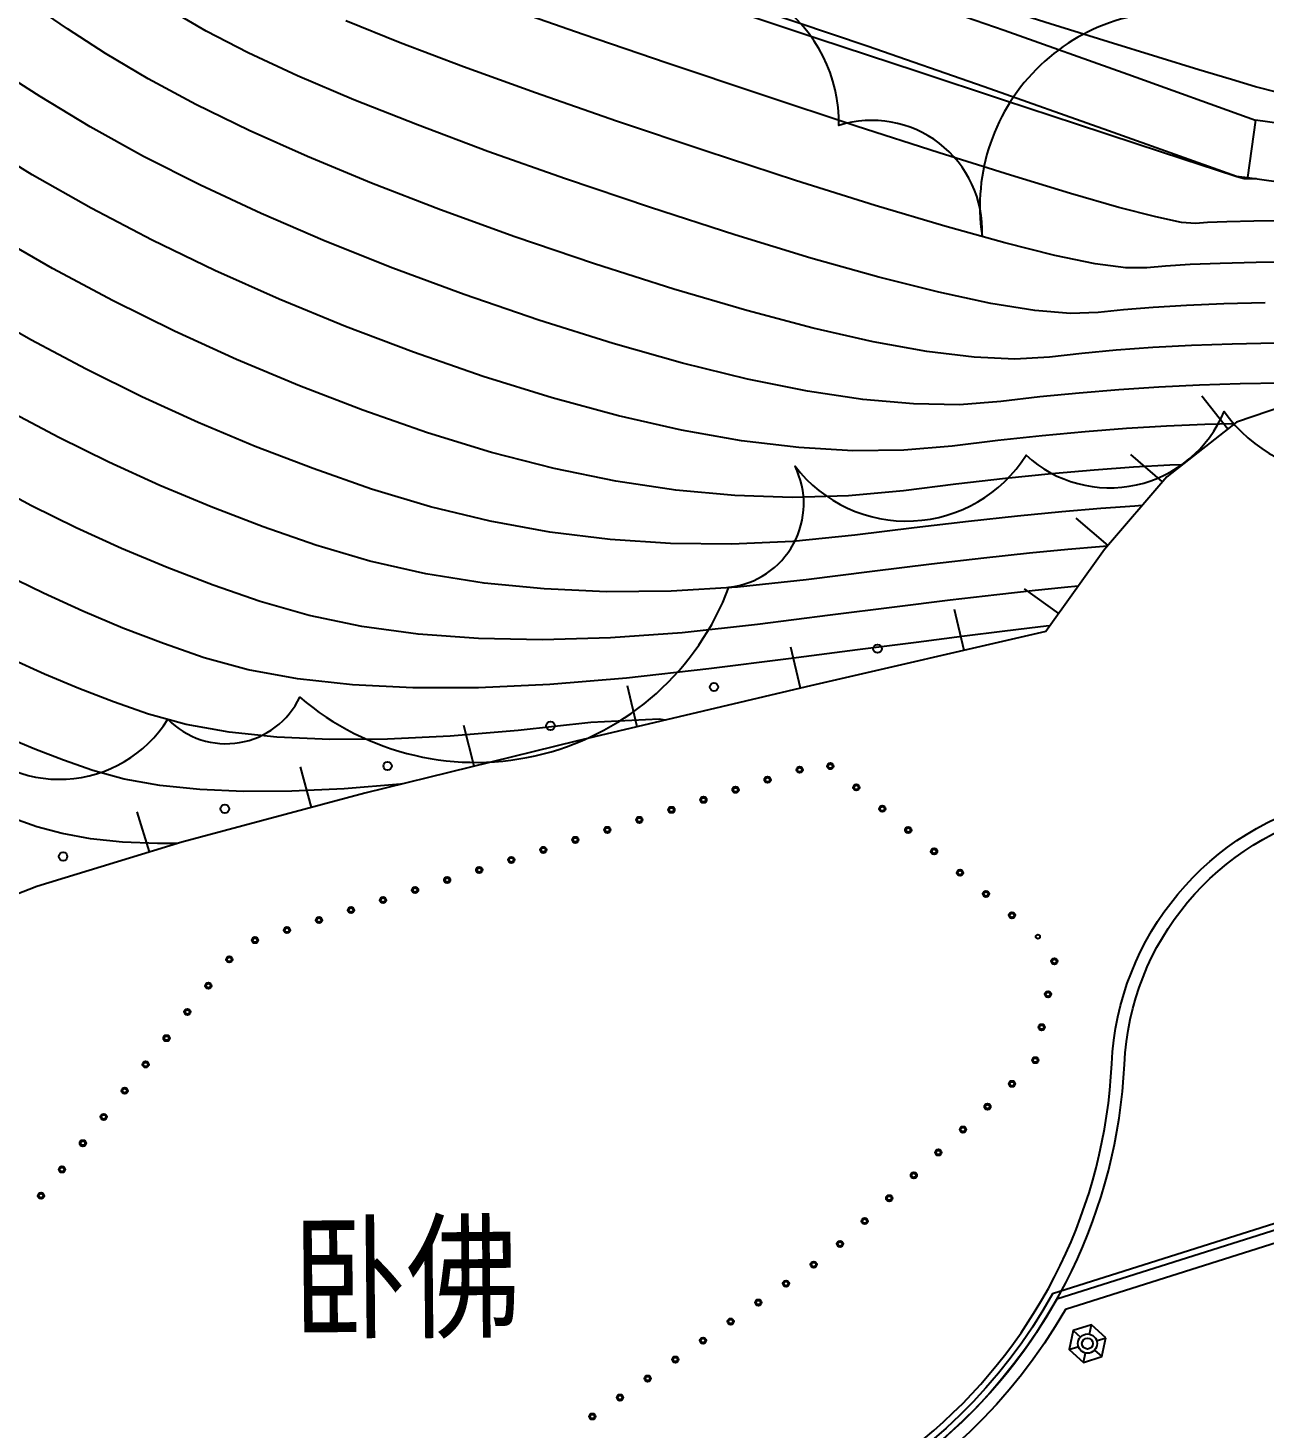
# Model space of a CAD drawing. Extents: x 351134 to 737836, y 2693212 to 3319468.
# Drawn here: x 500276 to 529755, y 3227556 to 3260922 of the extents above; entities that cross this region are included whole.
import ezdxf

# ---------------------------------------------------------------- set-up
doc = ezdxf.new("R2010")
doc.units = 0
doc.linetypes.add('0', pattern=[1, 1])
for name, color, linetype in [('00景观层', 10, 'CONTINUOUS'), ('01佛教小品', 2, 'CONTINUOUS'), ('01小品', 2, 'CONTINUOUS'), ('DGX', 8, 'CONTINUOUS'), ('交通3', 1, '0'), ('地类界', 2, '0'), ('地貌3', 4, '0'), ('房屋2', 8, '0'), ('汉字层', 1, '0'), ('绿化', 3, 'CONTINUOUS')]:
    doc.layers.add(name, color=color, linetype=linetype)
doc.styles.add('TUKOU', font='simhei_0.ttf', dxfattribs={"width": 1.5})

msp = doc.modelspace()

# ---------------------------------------------------------------- linework, layer by layer
at = {"layer": '00景观层', "color": 1, "linetype": '0'}
for p, q in [((528867, 3251364, -544830), (528250, 3252150, -544830)), ((528867, 3251364, -544830), (528250, 3252150, -544830)), ((528867, 3251364, -544830), (528250, 3252150, -544830)), ((528867, 3251364, -544830), (528250, 3252150, -544830)), ((527315, 3250107, -544830), (526556, 3250757, -544830)), ((527315, 3250107, -544830), (526556, 3250757, -544830)), ((527315, 3250107, -544830), (526556, 3250757, -544830)), ((527315, 3250107, -544830), (526556, 3250757, -544830)), ((526014, 3248588, -544830), (525255, 3249238, -544830)), ((526014, 3248588, -544830), (525255, 3249238, -544830)), ((526014, 3248588, -544830), (525255, 3249238, -544830)), ((526014, 3248588, -544830), (525255, 3249238, -544830)), ((524839, 3246970, -544830), (524027, 3247553, -544830)), ((524839, 3246970, -544830), (524027, 3247553, -544830)), ((524839, 3246970, -544830), (524027, 3247553, -544830)), ((524839, 3246970, -544830), (524027, 3247553, -544830)), ((522583, 3246090, -544830), (522358, 3247064, -544830)), ((522583, 3246090, -544830), (522358, 3247064, -544830)), ((522583, 3246090, -544830), (522358, 3247064, -544830)), ((522583, 3246090, -544830), (522358, 3247064, -544830)), ((518686, 3245188, -544830), (518456, 3246162, -544830)), ((518686, 3245188, -544830), (518456, 3246162, -544830)), ((518686, 3245188, -544830), (518456, 3246162, -544830)), ((518686, 3245188, -544830), (518456, 3246162, -544830)), ((514792, 3244270, -544830), (514563, 3245243, -544830)), ((514792, 3244270, -544830), (514563, 3245243, -544830)), ((514792, 3244270, -544830), (514563, 3245243, -544830)), ((514792, 3244270, -544830), (514563, 3245243, -544830)), ((510905, 3243327, -544830), (510666, 3244298, -544830)), ((510905, 3243327, -544830), (510666, 3244298, -544830)), ((510905, 3243327, -544830), (510666, 3244298, -544830)), ((510905, 3243327, -544830), (510666, 3244298, -544830)), ((507028, 3242345, -544830), (506770, 3243311, -544830)), ((507028, 3242345, -544830), (506770, 3243311, -544830)), ((507028, 3242345, -544830), (506770, 3243311, -544830)), ((507028, 3242345, -544830), (506770, 3243311, -544830)), ((503171, 3241284, -544830), (502878, 3242241, -544830)), ((503171, 3241284, -544830), (502878, 3242241, -544830)), ((503171, 3241284, -544830), (502878, 3242241, -544830)), ((503171, 3241284, -544830), (502878, 3242241, -544830))]:
    msp.add_line(p, q, dxfattribs=at)
at = {"layer": '00景观层', "color": 250, "linetype": 'Continuous'}
for p, q in [((525185, 3229879, -355302), (525356, 3229722, -355302)), ((525185, 3229879, -355302), (525356, 3229722, -355302)), ((525574, 3229792, -355302), (525624, 3230018, -355302)), ((525574, 3229792, -355302), (525624, 3230018, -355302)), ((525086, 3229429, -355302), (525307, 3229499, -355302)), ((525086, 3229429, -355302), (525307, 3229499, -355302)), ((525743, 3229637, -355302), (525964, 3229707, -355302)), ((525743, 3229637, -355302), (525964, 3229707, -355302)), ((525426, 3229118, -355302), (525476, 3229344, -355302)), ((525426, 3229118, -355302), (525476, 3229344, -355302)), ((525694, 3229413, -355302), (525865, 3229257, -355302)), ((525694, 3229413, -355302), (525865, 3229257, -355302))]:
    msp.add_line(p, q, dxfattribs=at)
at = {"layer": '00景观层', "color": 1, "linetype": '0'}
for points, elevation in [([(550510, 3239610), (550211, 3239578), (549782, 3239684), (549092, 3240070), (548011, 3240874), (546410, 3242235), (544216, 3244211), (541586, 3246527), (538738, 3248829), (535887, 3250759), (533249, 3251963), (530990, 3252178), (529075, 3251527), (527417, 3250226), (525931, 3248491), (524531, 3246540)], -352185), ([(550510, 3239610), (550211, 3239578), (549782, 3239684), (549092, 3240070), (548011, 3240874), (546410, 3242235), (544216, 3244211), (541586, 3246527), (538738, 3248829), (535887, 3250759), (533249, 3251963), (530990, 3252178), (529075, 3251527), (527417, 3250226), (525931, 3248491), (524531, 3246540)], -352185), ([(550510, 3239610), (550211, 3239578), (549782, 3239684), (549092, 3240070), (548011, 3240874), (546410, 3242235), (544216, 3244211), (541586, 3246527), (538738, 3248829), (535887, 3250759), (533249, 3251963), (530990, 3252178), (529075, 3251527), (527417, 3250226), (525931, 3248491), (524531, 3246540)], -352185), ([(550510, 3239610), (550211, 3239578), (549782, 3239684), (549092, 3240070), (548011, 3240874), (546410, 3242235), (544216, 3244211), (541586, 3246527), (538738, 3248829), (535887, 3250759), (533249, 3251963), (530990, 3252178), (529075, 3251527), (527417, 3250226), (525931, 3248491), (524531, 3246540)], -352185), ([(524531, 3246540), (518822, 3245221), (513338, 3243927), (508304, 3242685), (503945, 3241521), (500486, 3240461), (498077, 3239522), (496568, 3238687), (495735, 3237929), (495351, 3237224), (495193, 3236544)], -348501), ([(524531, 3246540), (518822, 3245221), (513338, 3243927), (508304, 3242685), (503945, 3241521), (500486, 3240461), (498077, 3239522), (496568, 3238687), (495735, 3237929), (495351, 3237224), (495193, 3236544)], -348501), ([(524531, 3246540), (518822, 3245221), (513338, 3243927), (508304, 3242685), (503945, 3241521), (500486, 3240461), (498077, 3239522), (496568, 3238687), (495735, 3237929), (495351, 3237224), (495193, 3236544)], -348501), ([(524531, 3246540), (518822, 3245221), (513338, 3243927), (508304, 3242685), (503945, 3241521), (500486, 3240461), (498077, 3239522), (496568, 3238687), (495735, 3237929), (495351, 3237224), (495193, 3236544)], -348501)]:
    msp.add_lwpolyline(points, dxfattribs=dict(at, elevation=elevation))
at = {"layer": '00景观层', "color": 5, "linetype": 'Continuous', "elevation": -355302, "flags": 128}
msp.add_lwpolyline([(510637, 3224589, -0.03152), (512611, 3224528, 0.427757), (526103, 3236237, -0.757242), (538884, 3239189, 0.631619), (550211, 3239578)], format="xyb", dxfattribs=at)
msp.add_lwpolyline([(510637, 3224589, -0.03152), (512611, 3224528, 0.427757), (526103, 3236237, -0.757242), (538884, 3239189, 0.631619), (550211, 3239578)], format="xyb", dxfattribs=at)
at = {"layer": '00景观层', "linetype": 'Continuous', "elevation": -345704, "flags": 128}
msp.add_lwpolyline([(512339, 3224250, -0.003987), (512583, 3224229, 0.427757), (526403, 3236223, -0.757242), (538621, 3239045, 0.641585), (550510, 3239610)], format="xyb", dxfattribs=at)
msp.add_lwpolyline([(512339, 3224250, -0.003987), (512583, 3224229, 0.427757), (526403, 3236223, -0.757242), (538621, 3239045, 0.641585), (550510, 3239610)], format="xyb", dxfattribs=at)
at = {"layer": '00景观层', "color": 7, "elevation": -355302, "flags": 128}
for points in [[(556253, 3190632), (562930, 3197146), (563209, 3196860), (571019, 3204479), (570766, 3204738), (571433, 3210094), (571560, 3210140), (570120, 3214154), (571222, 3214529), (571181, 3214614, 0.029328), (565989, 3232330, 0.18445), (557296, 3240103, 0.122199), (550510, 3239610, -0.20777), (546613, 3235883), (548064, 3231298), (539102, 3228464), (537179, 3234545), (524796, 3230629, -0.296393), (512583, 3224229, 0.003987), (512339, 3224250)], [(556253, 3190632), (562930, 3197146), (563209, 3196860), (571019, 3204479), (570766, 3204738), (571433, 3210094), (571560, 3210140), (570120, 3214154), (571222, 3214529), (571181, 3214614, 0.029328), (565989, 3232330, 0.18445), (557296, 3240103, 0.122199), (550510, 3239610, -0.20777), (546613, 3235883), (548064, 3231298), (539102, 3228464), (537179, 3234545), (524796, 3230629, -0.296393), (512583, 3224229, 0.003987), (512339, 3224250)], [(571573, 3209985), (571752, 3210049), (570313, 3214061), (571432, 3214442), (571323, 3214664, 0.029317), (566127, 3232390, 0.184836), (557336, 3240249, 0.123687), (550398, 3239731, -0.216099), (546427, 3235976), (547875, 3231396), (539200, 3228652), (537276, 3234733), (524694, 3230754, -0.29768), (512597, 3224379, 0.003987), (512351, 3224400)], [(571573, 3209985), (571752, 3210049), (570313, 3214061), (571432, 3214442), (571323, 3214664, 0.029317), (566127, 3232390, 0.184836), (557336, 3240249, 0.123687), (550398, 3239731, -0.216099), (546427, 3235976), (547875, 3231396), (539200, 3228652), (537276, 3234733), (524694, 3230754, -0.29768), (512597, 3224379, 0.003987), (512351, 3224400)]]:
    msp.add_lwpolyline(points, format="xyb", dxfattribs=at)
at = {"layer": '00景观层', "color": 8, "linetype": 'Continuous', "elevation": -355302, "flags": 128}
msp.add_lwpolyline([(556171, 3190971), (562935, 3197570), (563214, 3197284), (570595, 3204484), (570451, 3204632), (571158, 3210314), (571177, 3210321), (569735, 3214340), (570849, 3214719, 0.029015), (565713, 3232210, 0.18366), (557217, 3239813, 0.119144), (550734, 3239367, -0.191924), (546978, 3235705), (548434, 3231101), (538900, 3228086), (536975, 3234173), (524998, 3230378, -0.292375), (512627, 3223924)], format="xyb", dxfattribs=at)
msp.add_lwpolyline([(556171, 3190971), (562935, 3197570), (563214, 3197284), (570595, 3204484), (570451, 3204632), (571158, 3210314), (571177, 3210321), (569735, 3214340), (570849, 3214719, 0.029015), (565713, 3232210, 0.18366), (557217, 3239813, 0.119144), (550734, 3239367, -0.191924), (546978, 3235705), (548434, 3231101), (538900, 3228086), (536975, 3234173), (524998, 3230378, -0.292375), (512627, 3223924)], format="xyb", dxfattribs=at)
at = {"layer": '00景观层', "color": 7, "elevation": -355302, "flags": 128}
msp.add_lwpolyline([(537179, 3234545), (524796, 3230629)], dxfattribs=at)
msp.add_lwpolyline([(537179, 3234545), (524796, 3230629)], dxfattribs=at)
at = {"layer": '00景观层', "color": 11, "linetype": 'Continuous', "elevation": -355302, "flags": 128}
msp.add_lwpolyline([(525964, 3229707), (525624, 3230018), (525185, 3229879), (525086, 3229429), (525426, 3229118), (525865, 3229257)], close=True, dxfattribs=at)
msp.add_lwpolyline([(525964, 3229707), (525624, 3230018), (525185, 3229879), (525086, 3229429), (525426, 3229118), (525865, 3229257)], close=True, dxfattribs=at)
at = {"layer": '00景观层', "color": 1, "linetype": '0'}
for centre, radius in [((520521, 3246127, -544830), 100), ((520521, 3246127, -544830), 100), ((520521, 3246127, -544830), 100), ((520521, 3246127, -544830), 100), ((516624, 3245216, -544830), 100), ((516624, 3245216, -544830), 100), ((516624, 3245216, -544830), 100), ((516624, 3245216, -544830), 100), ((512727, 3244291, -544830), 100), ((512727, 3244291, -544830), 100), ((512727, 3244291, -544830), 100), ((512727, 3244291, -544830), 100), ((508844, 3243334, -544830), 100), ((508844, 3243334, -544830), 100), ((508844, 3243334, -544830), 100), ((508844, 3243334, -544830), 100), ((518664, 3243244, -552317), 75), ((518664, 3243244, -552317), 75), ((518664, 3243244, -552317), 50), ((518664, 3243244, -552317), 50), ((519398, 3243331, -552317), 75), ((519398, 3243331, -552317), 75), ((519398, 3243331, -552317), 50), ((519398, 3243331, -552317), 50), ((517137, 3242767, -552317), 75), ((517137, 3242767, -552317), 75), ((517900, 3243006, -552317), 75), ((517900, 3243006, -552317), 75), ((517900, 3243006, -552317), 50), ((517900, 3243006, -552317), 50), ((520016, 3242823, -552317), 75), ((520016, 3242823, -552317), 75), ((520016, 3242823, -552317), 50), ((520016, 3242823, -552317), 50), ((516373, 3242528, -552317), 75), ((516373, 3242528, -552317), 75), ((516373, 3242528, -552317), 50), ((516373, 3242528, -552317), 50), ((517137, 3242767, -552317), 50), ((517137, 3242767, -552317), 50), ((504967, 3242312, -544830), 100), ((504967, 3242312, -544830), 100), ((504967, 3242312, -544830), 100), ((504967, 3242312, -544830), 100), ((515610, 3242289, -552317), 75), ((515610, 3242289, -552317), 75), ((515610, 3242289, -552317), 50), ((515610, 3242289, -552317), 50), ((520634, 3242315, -552317), 75), ((520634, 3242315, -552317), 75), ((520634, 3242315, -552317), 50), ((520634, 3242315, -552317), 50), ((514083, 3241811, -552317), 75), ((514083, 3241811, -552317), 75), ((514083, 3241811, -552317), 50), ((514083, 3241811, -552317), 50), ((514846, 3242050, -552317), 75), ((514846, 3242050, -552317), 75), ((514846, 3242050, -552317), 50), ((514846, 3242050, -552317), 50), ((521252, 3241807, -552317), 75), ((521252, 3241807, -552317), 75), ((521252, 3241807, -552317), 50), ((521252, 3241807, -552317), 50), ((513319, 3241573, -552317), 75), ((513319, 3241573, -552317), 75), ((513319, 3241573, -552317), 50), ((513319, 3241573, -552317), 50), ((501113, 3241176, -544830), 100), ((501113, 3241176, -544830), 100), ((501113, 3241176, -544830), 100), ((501113, 3241176, -544830), 100), ((511792, 3241095, -552317), 75), ((511792, 3241095, -552317), 75), ((512556, 3241334, -552317), 75), ((512556, 3241334, -552317), 75), ((512556, 3241334, -552317), 50), ((512556, 3241334, -552317), 50), ((521870, 3241299, -552317), 75), ((521870, 3241299, -552317), 75), ((521870, 3241299, -552317), 50), ((521870, 3241299, -552317), 50), ((511029, 3240856, -552317), 75), ((511029, 3240856, -552317), 75), ((511029, 3240856, -552317), 50), ((511029, 3240856, -552317), 50), ((511792, 3241095, -552317), 50), ((511792, 3241095, -552317), 50), ((522488, 3240791, -552317), 75), ((522488, 3240791, -552317), 75), ((522488, 3240791, -552317), 50), ((522488, 3240791, -552317), 50), ((510265, 3240617, -552317), 75), ((510265, 3240617, -552317), 75), ((510265, 3240617, -552317), 50), ((510265, 3240617, -552317), 50), ((508738, 3240139, -552317), 75), ((508738, 3240139, -552317), 75), ((508738, 3240139, -552317), 50), ((508738, 3240139, -552317), 50), ((509501, 3240378, -552317), 75), ((509501, 3240378, -552317), 75), ((509501, 3240378, -552317), 50), ((509501, 3240378, -552317), 50), ((523106, 3240283, -552317), 75), ((523106, 3240283, -552317), 75), ((523106, 3240283, -552317), 50), ((523106, 3240283, -552317), 50), ((507974, 3239901, -552317), 75), ((507974, 3239901, -552317), 75), ((507974, 3239901, -552317), 50), ((507974, 3239901, -552317), 50), ((523724, 3239775, -552317), 75), ((523724, 3239775, -552317), 75), ((506447, 3239423, -552317), 75), ((506447, 3239423, -552317), 75), ((507211, 3239662, -552317), 75), ((507211, 3239662, -552317), 75), ((507211, 3239662, -552317), 50), ((507211, 3239662, -552317), 50), ((523724, 3239775, -552317), 50), ((523724, 3239775, -552317), 50), ((505684, 3239184, -552317), 75), ((505684, 3239184, -552317), 75), ((505684, 3239184, -552317), 50), ((505684, 3239184, -552317), 50), ((506447, 3239423, -552317), 50), ((506447, 3239423, -552317), 50), ((524342, 3239267, -552317), 50), ((524342, 3239267, -552317), 50), ((505072, 3238724, -552317), 75), ((505072, 3238724, -552317), 75), ((505072, 3238724, -552317), 50), ((505072, 3238724, -552317), 50), ((524736, 3238679, -552317), 75), ((524736, 3238679, -552317), 75), ((524736, 3238679, -552317), 50), ((524736, 3238679, -552317), 50), ((504574, 3238098, -552317), 75), ((504574, 3238098, -552317), 75), ((504574, 3238098, -552317), 50), ((504574, 3238098, -552317), 50), ((524584, 3237893, -552317), 75), ((524584, 3237893, -552317), 75), ((524584, 3237893, -552317), 50), ((524584, 3237893, -552317), 50), ((504075, 3237472, -552317), 75), ((504075, 3237472, -552317), 75), ((504075, 3237472, -552317), 50), ((504075, 3237472, -552317), 50), ((524432, 3237108, -552317), 75), ((524432, 3237108, -552317), 75), ((503577, 3236847, -552317), 75), ((503577, 3236847, -552317), 75), ((503577, 3236847, -552317), 50), ((503577, 3236847, -552317), 50), ((524432, 3237108, -552317), 50), ((524432, 3237108, -552317), 50), ((503078, 3236221, -552317), 75), ((503078, 3236221, -552317), 75), ((503078, 3236221, -552317), 50), ((503078, 3236221, -552317), 50), ((524280, 3236323, -348582), 75), ((524280, 3236323, -348582), 75), ((524280, 3236323, -348582), 50), ((524280, 3236323, -348582), 50), ((523727, 3235759, -552317), 75), ((523727, 3235759, -552317), 75), ((502580, 3235595, -552317), 75), ((502580, 3235595, -552317), 75), ((502580, 3235595, -552317), 50), ((502580, 3235595, -552317), 50), ((523727, 3235759, -552317), 50), ((523727, 3235759, -552317), 50), ((523142, 3235214, -552317), 75), ((523142, 3235214, -552317), 75), ((523142, 3235214, -552317), 50), ((523142, 3235214, -552317), 50), ((502081, 3234970, -552317), 75), ((502081, 3234970, -552317), 75), ((502081, 3234970, -552317), 50), ((502081, 3234970, -552317), 50), ((522556, 3234669, -552317), 75), ((522556, 3234669, -552317), 75), ((522556, 3234669, -552317), 50), ((522556, 3234669, -552317), 50), ((501583, 3234344, -552317), 75), ((501583, 3234344, -552317), 75), ((501583, 3234344, -552317), 50), ((501583, 3234344, -552317), 50), ((521971, 3234123, -552317), 75), ((521971, 3234123, -552317), 75), ((521971, 3234123, -552317), 50), ((521971, 3234123, -552317), 50), ((501084, 3233718, -552317), 75), ((501084, 3233718, -552317), 75), ((501084, 3233718, -552317), 50), ((501084, 3233718, -552317), 50), ((521386, 3233578, -552317), 75), ((521386, 3233578, -552317), 75), ((521386, 3233578, -552317), 50), ((521386, 3233578, -552317), 50), ((500586, 3233092, -552317), 75), ((500586, 3233092, -552317), 75), ((500586, 3233092, -552317), 50), ((500586, 3233092, -552317), 50), ((520800, 3233033, -552317), 75), ((520800, 3233033, -552317), 75), ((520800, 3233033, -552317), 50), ((520800, 3233033, -552317), 50), ((520215, 3232488, -552317), 75), ((520215, 3232488, -552317), 75), ((520215, 3232488, -552317), 50), ((520215, 3232488, -552317), 50), ((519629, 3231942, -552317), 75), ((519629, 3231942, -552317), 75), ((519629, 3231942, -552317), 50), ((519629, 3231942, -552317), 50), ((519001, 3231451, -552317), 75), ((519001, 3231451, -552317), 75), ((519001, 3231451, -552317), 50), ((519001, 3231451, -552317), 50), ((518341, 3230998, -552317), 75), ((518341, 3230998, -552317), 75), ((518341, 3230998, -552317), 50), ((518341, 3230998, -552317), 50), ((517682, 3230546, -552317), 75), ((517682, 3230546, -552317), 75), ((517682, 3230546, -552317), 50), ((517682, 3230546, -552317), 50), ((517022, 3230093, -552317), 75), ((517022, 3230093, -552317), 75), ((517022, 3230093, -552317), 50), ((517022, 3230093, -552317), 50), ((516362, 3229640, -552317), 75), ((516362, 3229640, -552317), 75), ((516362, 3229640, -552317), 50), ((516362, 3229640, -552317), 50), ((515703, 3229188, -552317), 75), ((515703, 3229188, -552317), 75), ((515703, 3229188, -552317), 50), ((515703, 3229188, -552317), 50), ((515043, 3228735, -552317), 75), ((515043, 3228735, -552317), 75), ((515043, 3228735, -552317), 50), ((515043, 3228735, -552317), 50), ((514383, 3228282, -552317), 75), ((514383, 3228282, -552317), 75), ((514383, 3228282, -552317), 50), ((514383, 3228282, -552317), 50), ((513724, 3227830, -552317), 75), ((513724, 3227830, -552317), 75), ((513724, 3227830, -552317), 50), ((513724, 3227830, -552317), 50)]:
    msp.add_circle(centre, radius, dxfattribs=at)
at = {"layer": '00景观层', "color": 2, "linetype": '0'}
for centre, radius in [((518664, 3243244, -552317), 75), ((518664, 3243244, -552317), 75), ((518664, 3243244, -552317), 50), ((518664, 3243244, -552317), 50), ((519398, 3243331, -552317), 75), ((519398, 3243331, -552317), 75), ((519398, 3243331, -552317), 50), ((519398, 3243331, -552317), 50), ((517137, 3242767, -552317), 75), ((517137, 3242767, -552317), 75), ((517900, 3243006, -552317), 75), ((517900, 3243006, -552317), 75), ((517900, 3243006, -552317), 50), ((517900, 3243006, -552317), 50), ((520016, 3242823, -552317), 75), ((520016, 3242823, -552317), 75), ((520016, 3242823, -552317), 50), ((520016, 3242823, -552317), 50), ((516373, 3242528, -552317), 75), ((516373, 3242528, -552317), 75), ((516373, 3242528, -552317), 50), ((516373, 3242528, -552317), 50), ((517137, 3242767, -552317), 50), ((517137, 3242767, -552317), 50), ((515610, 3242289, -552317), 75), ((515610, 3242289, -552317), 75), ((515610, 3242289, -552317), 50), ((515610, 3242289, -552317), 50), ((520634, 3242315, -552317), 75), ((520634, 3242315, -552317), 75), ((520634, 3242315, -552317), 50), ((520634, 3242315, -552317), 50), ((514083, 3241811, -552317), 75), ((514083, 3241811, -552317), 75), ((514083, 3241811, -552317), 50), ((514083, 3241811, -552317), 50), ((514846, 3242050, -552317), 75), ((514846, 3242050, -552317), 75), ((514846, 3242050, -552317), 50), ((514846, 3242050, -552317), 50), ((521252, 3241807, -552317), 75), ((521252, 3241807, -552317), 75), ((521252, 3241807, -552317), 50), ((521252, 3241807, -552317), 50), ((513319, 3241573, -552317), 75), ((513319, 3241573, -552317), 75), ((513319, 3241573, -552317), 50), ((513319, 3241573, -552317), 50), ((511792, 3241095, -552317), 75), ((511792, 3241095, -552317), 75), ((512556, 3241334, -552317), 75), ((512556, 3241334, -552317), 75), ((512556, 3241334, -552317), 50), ((512556, 3241334, -552317), 50), ((521870, 3241299, -552317), 75), ((521870, 3241299, -552317), 75), ((521870, 3241299, -552317), 50), ((521870, 3241299, -552317), 50), ((511029, 3240856, -552317), 75), ((511029, 3240856, -552317), 75), ((511029, 3240856, -552317), 50), ((511029, 3240856, -552317), 50), ((511792, 3241095, -552317), 50), ((511792, 3241095, -552317), 50), ((522488, 3240791, -552317), 75), ((522488, 3240791, -552317), 75), ((522488, 3240791, -552317), 50), ((522488, 3240791, -552317), 50), ((510265, 3240617, -552317), 75), ((510265, 3240617, -552317), 75), ((510265, 3240617, -552317), 50), ((510265, 3240617, -552317), 50), ((508738, 3240139, -552317), 75), ((508738, 3240139, -552317), 75), ((508738, 3240139, -552317), 50), ((508738, 3240139, -552317), 50), ((509501, 3240378, -552317), 75), ((509501, 3240378, -552317), 75), ((509501, 3240378, -552317), 50), ((509501, 3240378, -552317), 50), ((523106, 3240283, -552317), 75), ((523106, 3240283, -552317), 75), ((523106, 3240283, -552317), 50), ((523106, 3240283, -552317), 50), ((507974, 3239901, -552317), 75), ((507974, 3239901, -552317), 75), ((507974, 3239901, -552317), 50), ((507974, 3239901, -552317), 50), ((523724, 3239775, -552317), 75), ((523724, 3239775, -552317), 75), ((506447, 3239423, -552317), 75), ((506447, 3239423, -552317), 75), ((507211, 3239662, -552317), 75), ((507211, 3239662, -552317), 75), ((507211, 3239662, -552317), 50), ((507211, 3239662, -552317), 50), ((523724, 3239775, -552317), 50), ((523724, 3239775, -552317), 50), ((505684, 3239184, -552317), 75), ((505684, 3239184, -552317), 75), ((505684, 3239184, -552317), 50), ((505684, 3239184, -552317), 50), ((506447, 3239423, -552317), 50), ((506447, 3239423, -552317), 50), ((524342, 3239267, -552317), 50), ((524342, 3239267, -552317), 50), ((505072, 3238724, -552317), 75), ((505072, 3238724, -552317), 75), ((505072, 3238724, -552317), 50), ((505072, 3238724, -552317), 50), ((524736, 3238679, -552317), 75), ((524736, 3238679, -552317), 75), ((524736, 3238679, -552317), 50), ((524736, 3238679, -552317), 50), ((504574, 3238098, -552317), 75), ((504574, 3238098, -552317), 75), ((504574, 3238098, -552317), 50), ((504574, 3238098, -552317), 50), ((524584, 3237893, -552317), 75), ((524584, 3237893, -552317), 75), ((524584, 3237893, -552317), 50), ((524584, 3237893, -552317), 50), ((504075, 3237472, -552317), 75), ((504075, 3237472, -552317), 75), ((504075, 3237472, -552317), 50), ((504075, 3237472, -552317), 50), ((524432, 3237108, -552317), 75), ((524432, 3237108, -552317), 75), ((503577, 3236847, -552317), 75), ((503577, 3236847, -552317), 75), ((503577, 3236847, -552317), 50), ((503577, 3236847, -552317), 50), ((524432, 3237108, -552317), 50), ((524432, 3237108, -552317), 50), ((503078, 3236221, -552317), 75), ((503078, 3236221, -552317), 75), ((503078, 3236221, -552317), 50), ((503078, 3236221, -552317), 50), ((524280, 3236323, -348582), 75), ((524280, 3236323, -348582), 75), ((524280, 3236323, -348582), 50), ((524280, 3236323, -348582), 50), ((523727, 3235759, -552317), 75), ((523727, 3235759, -552317), 75), ((502580, 3235595, -552317), 75), ((502580, 3235595, -552317), 75), ((502580, 3235595, -552317), 50), ((502580, 3235595, -552317), 50), ((523727, 3235759, -552317), 50), ((523727, 3235759, -552317), 50), ((523142, 3235214, -552317), 75), ((523142, 3235214, -552317), 75), ((523142, 3235214, -552317), 50), ((523142, 3235214, -552317), 50), ((502081, 3234970, -552317), 75), ((502081, 3234970, -552317), 75), ((502081, 3234970, -552317), 50), ((502081, 3234970, -552317), 50), ((522556, 3234669, -552317), 75), ((522556, 3234669, -552317), 75), ((522556, 3234669, -552317), 50), ((522556, 3234669, -552317), 50), ((501583, 3234344, -552317), 75), ((501583, 3234344, -552317), 75), ((501583, 3234344, -552317), 50), ((501583, 3234344, -552317), 50), ((521971, 3234123, -552317), 75), ((521971, 3234123, -552317), 75), ((521971, 3234123, -552317), 50), ((521971, 3234123, -552317), 50), ((501084, 3233718, -552317), 75), ((501084, 3233718, -552317), 75), ((501084, 3233718, -552317), 50), ((501084, 3233718, -552317), 50), ((521386, 3233578, -552317), 75), ((521386, 3233578, -552317), 75), ((521386, 3233578, -552317), 50), ((521386, 3233578, -552317), 50), ((500586, 3233092, -552317), 75), ((500586, 3233092, -552317), 75), ((500586, 3233092, -552317), 50), ((500586, 3233092, -552317), 50), ((520800, 3233033, -552317), 75), ((520800, 3233033, -552317), 75), ((520800, 3233033, -552317), 50), ((520800, 3233033, -552317), 50), ((520215, 3232488, -552317), 75), ((520215, 3232488, -552317), 75), ((520215, 3232488, -552317), 50), ((520215, 3232488, -552317), 50), ((519629, 3231942, -552317), 75), ((519629, 3231942, -552317), 75), ((519629, 3231942, -552317), 50), ((519629, 3231942, -552317), 50), ((519001, 3231451, -552317), 75), ((519001, 3231451, -552317), 75), ((519001, 3231451, -552317), 50), ((519001, 3231451, -552317), 50), ((518341, 3230998, -552317), 75), ((518341, 3230998, -552317), 75), ((518341, 3230998, -552317), 50), ((518341, 3230998, -552317), 50), ((517682, 3230546, -552317), 75), ((517682, 3230546, -552317), 75), ((517682, 3230546, -552317), 50), ((517682, 3230546, -552317), 50), ((517022, 3230093, -552317), 75), ((517022, 3230093, -552317), 75), ((517022, 3230093, -552317), 50), ((517022, 3230093, -552317), 50), ((516362, 3229640, -552317), 75), ((516362, 3229640, -552317), 75), ((516362, 3229640, -552317), 50), ((516362, 3229640, -552317), 50), ((515703, 3229188, -552317), 75), ((515703, 3229188, -552317), 75), ((515703, 3229188, -552317), 50), ((515703, 3229188, -552317), 50), ((515043, 3228735, -552317), 75), ((515043, 3228735, -552317), 75), ((515043, 3228735, -552317), 50), ((515043, 3228735, -552317), 50), ((514383, 3228282, -552317), 75), ((514383, 3228282, -552317), 75), ((514383, 3228282, -552317), 50), ((514383, 3228282, -552317), 50), ((513724, 3227830, -552317), 75), ((513724, 3227830, -552317), 75), ((513724, 3227830, -552317), 50), ((513724, 3227830, -552317), 50)]:
    msp.add_circle(centre, radius, dxfattribs=at)
at = {"layer": '00景观层', "color": 250, "linetype": 'Continuous'}
for radius in [229, 229, 131, 131]:
    msp.add_circle((525525, 3229568, -355302), radius, dxfattribs=at)
at = {"layer": '01佛教小品', "color": 2, "linetype": '0'}
for centre, radius in [((518664, 3243244, -552317), 75), ((518664, 3243244, -552317), 50), ((519398, 3243331, -552317), 75), ((519398, 3243331, -552317), 50), ((517137, 3242767, -552317), 75), ((517900, 3243006, -552317), 75), ((517900, 3243006, -552317), 50), ((520016, 3242823, -552317), 75), ((520016, 3242823, -552317), 50), ((516373, 3242528, -552317), 75), ((516373, 3242528, -552317), 50), ((517137, 3242767, -552317), 50), ((515610, 3242289, -552317), 75), ((515610, 3242289, -552317), 50), ((520634, 3242315, -552317), 75), ((520634, 3242315, -552317), 50), ((514083, 3241811, -552317), 75), ((514083, 3241811, -552317), 50), ((514846, 3242050, -552317), 75), ((514846, 3242050, -552317), 50), ((521252, 3241807, -552317), 75), ((521252, 3241807, -552317), 50), ((513319, 3241573, -552317), 75), ((513319, 3241573, -552317), 50), ((511792, 3241095, -552317), 75), ((512556, 3241334, -552317), 75), ((512556, 3241334, -552317), 50), ((521870, 3241299, -552317), 75), ((521870, 3241299, -552317), 50), ((511029, 3240856, -552317), 75), ((511029, 3240856, -552317), 50), ((511792, 3241095, -552317), 50), ((522488, 3240791, -552317), 75), ((522488, 3240791, -552317), 50), ((510265, 3240617, -552317), 75), ((510265, 3240617, -552317), 50), ((508738, 3240139, -552317), 75), ((508738, 3240139, -552317), 50), ((509501, 3240378, -552317), 75), ((509501, 3240378, -552317), 50), ((523106, 3240283, -552317), 75), ((523106, 3240283, -552317), 50), ((507974, 3239901, -552317), 75), ((507974, 3239901, -552317), 50), ((523724, 3239775, -552317), 75), ((506447, 3239423, -552317), 75), ((507211, 3239662, -552317), 75), ((507211, 3239662, -552317), 50), ((523724, 3239775, -552317), 50), ((505684, 3239184, -552317), 75), ((505684, 3239184, -552317), 50), ((506447, 3239423, -552317), 50), ((524342, 3239267, -552317), 50), ((505072, 3238724, -552317), 75), ((505072, 3238724, -552317), 50), ((524736, 3238679, -552317), 75), ((524736, 3238679, -552317), 50), ((504574, 3238098, -552317), 75), ((504574, 3238098, -552317), 50), ((524584, 3237893, -552317), 75), ((524584, 3237893, -552317), 50), ((504075, 3237472, -552317), 75), ((504075, 3237472, -552317), 50), ((524432, 3237108, -552317), 75), ((503577, 3236847, -552317), 75), ((503577, 3236847, -552317), 50), ((524432, 3237108, -552317), 50), ((503078, 3236221, -552317), 75), ((503078, 3236221, -552317), 50), ((524280, 3236323, -348582), 75), ((524280, 3236323, -348582), 50), ((523727, 3235759, -552317), 75), ((502580, 3235595, -552317), 75), ((502580, 3235595, -552317), 50), ((523727, 3235759, -552317), 50), ((523142, 3235214, -552317), 75), ((523142, 3235214, -552317), 50), ((502081, 3234970, -552317), 75), ((502081, 3234970, -552317), 50), ((522556, 3234669, -552317), 75), ((522556, 3234669, -552317), 50), ((501583, 3234344, -552317), 75), ((501583, 3234344, -552317), 50), ((521971, 3234123, -552317), 75), ((521971, 3234123, -552317), 50), ((501084, 3233718, -552317), 75), ((501084, 3233718, -552317), 50), ((521386, 3233578, -552317), 75), ((521386, 3233578, -552317), 50), ((500586, 3233092, -552317), 75), ((500586, 3233092, -552317), 50), ((520800, 3233033, -552317), 75), ((520800, 3233033, -552317), 50), ((520215, 3232488, -552317), 75), ((520215, 3232488, -552317), 50), ((519629, 3231942, -552317), 75), ((519629, 3231942, -552317), 50), ((519001, 3231451, -552317), 75), ((519001, 3231451, -552317), 50), ((518341, 3230998, -552317), 75), ((518341, 3230998, -552317), 50), ((517682, 3230546, -552317), 75), ((517682, 3230546, -552317), 50), ((517022, 3230093, -552317), 75), ((517022, 3230093, -552317), 50), ((516362, 3229640, -552317), 75), ((516362, 3229640, -552317), 50), ((515703, 3229188, -552317), 75), ((515703, 3229188, -552317), 50), ((515043, 3228735, -552317), 75), ((515043, 3228735, -552317), 50), ((514383, 3228282, -552317), 75), ((514383, 3228282, -552317), 50), ((513724, 3227830, -552317), 75), ((513724, 3227830, -552317), 50)]:
    msp.add_circle(centre, radius, dxfattribs=at)
at = {"layer": '01小品', "color": 2, "linetype": '0'}
for centre, radius in [((518664, 3243244, -552317), 75), ((518664, 3243244, -552317), 50), ((519398, 3243331, -552317), 75), ((519398, 3243331, -552317), 50), ((517137, 3242767, -552317), 75), ((517900, 3243006, -552317), 75), ((517900, 3243006, -552317), 50), ((520016, 3242823, -552317), 75), ((520016, 3242823, -552317), 50), ((516373, 3242528, -552317), 75), ((516373, 3242528, -552317), 50), ((517137, 3242767, -552317), 50), ((515610, 3242289, -552317), 75), ((515610, 3242289, -552317), 50), ((520634, 3242315, -552317), 75), ((520634, 3242315, -552317), 50), ((514083, 3241811, -552317), 75), ((514083, 3241811, -552317), 50), ((514846, 3242050, -552317), 75), ((514846, 3242050, -552317), 50), ((521252, 3241807, -552317), 75), ((521252, 3241807, -552317), 50), ((513319, 3241573, -552317), 75), ((513319, 3241573, -552317), 50), ((511792, 3241095, -552317), 75), ((512556, 3241334, -552317), 75), ((512556, 3241334, -552317), 50), ((521870, 3241299, -552317), 75), ((521870, 3241299, -552317), 50), ((511029, 3240856, -552317), 75), ((511029, 3240856, -552317), 50), ((511792, 3241095, -552317), 50), ((522488, 3240791, -552317), 75), ((522488, 3240791, -552317), 50), ((510265, 3240617, -552317), 75), ((510265, 3240617, -552317), 50), ((508738, 3240139, -552317), 75), ((508738, 3240139, -552317), 50), ((509501, 3240378, -552317), 75), ((509501, 3240378, -552317), 50), ((523106, 3240283, -552317), 75), ((523106, 3240283, -552317), 50), ((507974, 3239901, -552317), 75), ((507974, 3239901, -552317), 50), ((523724, 3239775, -552317), 75), ((506447, 3239423, -552317), 75), ((507211, 3239662, -552317), 75), ((507211, 3239662, -552317), 50), ((523724, 3239775, -552317), 50), ((505684, 3239184, -552317), 75), ((505684, 3239184, -552317), 50), ((506447, 3239423, -552317), 50), ((524342, 3239267, -552317), 50), ((505072, 3238724, -552317), 75), ((505072, 3238724, -552317), 50), ((524736, 3238679, -552317), 75), ((524736, 3238679, -552317), 50), ((504574, 3238098, -552317), 75), ((504574, 3238098, -552317), 50), ((524584, 3237893, -552317), 75), ((524584, 3237893, -552317), 50), ((504075, 3237472, -552317), 75), ((504075, 3237472, -552317), 50), ((524432, 3237108, -552317), 75), ((503577, 3236847, -552317), 75), ((503577, 3236847, -552317), 50), ((524432, 3237108, -552317), 50), ((503078, 3236221, -552317), 75), ((503078, 3236221, -552317), 50), ((524280, 3236323, -348582), 75), ((524280, 3236323, -348582), 50), ((523727, 3235759, -552317), 75), ((502580, 3235595, -552317), 75), ((502580, 3235595, -552317), 50), ((523727, 3235759, -552317), 50), ((523142, 3235214, -552317), 75), ((523142, 3235214, -552317), 50), ((502081, 3234970, -552317), 75), ((502081, 3234970, -552317), 50), ((522556, 3234669, -552317), 75), ((522556, 3234669, -552317), 50), ((501583, 3234344, -552317), 75), ((501583, 3234344, -552317), 50), ((521971, 3234123, -552317), 75), ((521971, 3234123, -552317), 50), ((501084, 3233718, -552317), 75), ((501084, 3233718, -552317), 50), ((521386, 3233578, -552317), 75), ((521386, 3233578, -552317), 50), ((500586, 3233092, -552317), 75), ((500586, 3233092, -552317), 50), ((520800, 3233033, -552317), 75), ((520800, 3233033, -552317), 50), ((520215, 3232488, -552317), 75), ((520215, 3232488, -552317), 50), ((519629, 3231942, -552317), 75), ((519629, 3231942, -552317), 50), ((519001, 3231451, -552317), 75), ((519001, 3231451, -552317), 50), ((518341, 3230998, -552317), 75), ((518341, 3230998, -552317), 50), ((517682, 3230546, -552317), 75), ((517682, 3230546, -552317), 50), ((517022, 3230093, -552317), 75), ((517022, 3230093, -552317), 50), ((516362, 3229640, -552317), 75), ((516362, 3229640, -552317), 50), ((515703, 3229188, -552317), 75), ((515703, 3229188, -552317), 50), ((515043, 3228735, -552317), 75), ((515043, 3228735, -552317), 50), ((514383, 3228282, -552317), 75), ((514383, 3228282, -552317), 50), ((513724, 3227830, -552317), 75), ((513724, 3227830, -552317), 50)]:
    msp.add_circle(centre, radius, dxfattribs=at)
at = {"layer": 'DGX', "color": 8, "linetype": 'Continuous'}
for points in [[(530064, 3259384), (529527, 3259518), (528956, 3259692), (528181, 3259929), (527203, 3260230), (526021, 3260596), (524636, 3261025), (523047, 3261518), (521255, 3262075), (519259, 3262696), (517284, 3263311), (515554, 3263851), (514069, 3264316), (512829, 3264706), (511834, 3265021), (511811, 3265028)], [(529997, 3253413), (528974, 3253390), (528001, 3253355), (527079, 3253306), (526207, 3253243), (525387, 3253168), (524617, 3253079), (523796, 3253031), (522822, 3253075), (521696, 3253213), (520418, 3253444), (518987, 3253769), (517404, 3254186), (515668, 3254697), (513780, 3255301), (511879, 3255949), (510105, 3256591), (508458, 3257227), (506937, 3257856), (505544, 3258480), (504277, 3259097), (503138, 3259708), (502125, 3260313), (501216, 3260902), (500389, 3261464)], [(529757, 3254369), (528773, 3254345), (527884, 3254310), (527088, 3254264), (526385, 3254208), (525776, 3254141), (525118, 3254117), (524267, 3254190), (523222, 3254358), (521986, 3254623), (520556, 3254983), (518933, 3255440), (517117, 3255994), (515109, 3256643), (513089, 3257326), (511238, 3257982), (509556, 3258611), (508043, 3259212), (506699, 3259785), (505524, 3260331), (504519, 3260849), (503682, 3261340)], [(530318, 3256325), (529493, 3256317), (528848, 3256305), (528382, 3256287), (528096, 3256265), (527763, 3256290), (527156, 3256418), (526275, 3256648), (525121, 3256980), (523693, 3257413), (521991, 3257949), (520016, 3258586), (517767, 3259326), (515508, 3260081), (513503, 3260766), (511751, 3261380)], [(529556, 3257326), (529381, 3257327), (529256, 3257326), (529085, 3257377), (528600, 3257532), (527801, 3257793), (526688, 3258158), (525261, 3258628), (523520, 3259203), (521465, 3259883), (519096, 3260667), (516718, 3261458)], [(530540, 3255348), (529546, 3255335), (528688, 3255313), (527968, 3255284), (527384, 3255247), (526936, 3255203), (526440, 3255204), (525711, 3255304), (524749, 3255503), (523553, 3255801), (522124, 3256198), (520462, 3256695), (518567, 3257290), (516438, 3257984), (514298, 3258704), (512370, 3259374), (510653, 3259995), (509148, 3260568), (507854, 3261091)], [(530138, 3252457), (529160, 3252442), (528191, 3252411), (527228, 3252365), (526274, 3252302), (525327, 3252223), (524388, 3252128), (523457, 3252018), (522473, 3251944), (521378, 3251961), (520170, 3252068), (518850, 3252266), (517419, 3252554), (515875, 3252932), (514219, 3253401), (512451, 3253960), (510669, 3254572), (508972, 3255199), (507360, 3255842), (505832, 3256500), (504389, 3257174), (503030, 3257863), (501756, 3258567), (500567, 3259287), (499480, 3259984)], [(529025, 3251488), (528324, 3251471), (527408, 3251432), (526456, 3251374), (525469, 3251298), (524447, 3251203), (523390, 3251089), (522297, 3250956), (521151, 3250857), (519933, 3250847), (518644, 3250923), (517283, 3251087), (515850, 3251339), (514346, 3251678), (512770, 3252104), (511122, 3252618), (509460, 3253195), (507840, 3253808), (506262, 3254458), (504727, 3255145), (503234, 3255868), (501784, 3256629), (500375, 3257426), (499010, 3258261)], [(527780, 3250510), (527487, 3250501), (526625, 3250453), (525684, 3250384), (524664, 3250294), (523567, 3250182), (522391, 3250049), (521137, 3249894), (519829, 3249771), (518489, 3249732), (517118, 3249778), (515715, 3249909), (514282, 3250124), (512817, 3250424), (511321, 3250808), (509793, 3251277), (508259, 3251812), (506744, 3252393), (505246, 3253022), (503766, 3253697), (502305, 3254419), (500862, 3255189), (499437, 3256005)]]:
    msp.add_lwpolyline(points, dxfattribs=at)
for points, elevation in [([(526828, 3249538), (526651, 3249530), (525842, 3249474), (524911, 3249394), (523860, 3249290), (522687, 3249162), (521393, 3249009), (519978, 3248832), (518506, 3248684), (517044, 3248618), (515591, 3248633), (514148, 3248730), (512713, 3248909), (511288, 3249170), (509871, 3249512), (508464, 3249935), (507070, 3250421), (505692, 3250950), (504331, 3251521), (502986, 3252135), (501658, 3252792), (500346, 3253491), (499051, 3254233)], 24698), ([(526000, 3248571), (525814, 3248559), (525059, 3248495), (524139, 3248404), (523055, 3248286), (521807, 3248141), (520394, 3247969), (518818, 3247771), (517184, 3247598), (515600, 3247504), (514065, 3247488), (512580, 3247552), (511144, 3247694), (509759, 3247915), (508422, 3248215), (507135, 3248594), (505881, 3249031), (504641, 3249507), (503416, 3250021), (502206, 3250574), (501011, 3251164), (499830, 3251794)], 25698), ([(525304, 3247617), (524978, 3247589), (524276, 3247516), (523366, 3247414), (522250, 3247282), (520926, 3247121), (519396, 3246930), (517658, 3246709), (515862, 3246511), (514155, 3246389), (512539, 3246343), (511012, 3246373), (509576, 3246479), (508229, 3246661), (506973, 3246919), (505806, 3247253), (504691, 3247641), (503590, 3248064), (502501, 3248521), (501425, 3249012), (500363, 3249537), (499314, 3250096)], 26698), ([(524629, 3246676), (524540, 3246666), (524141, 3246618), (523493, 3246537), (522594, 3246424), (521445, 3246278), (520046, 3246100), (518397, 3245890), (516498, 3245647), (514539, 3245424), (512711, 3245275), (511013, 3245198), (509445, 3245195), (508007, 3245264), (506700, 3245407), (505524, 3245623), (504477, 3245911), (503502, 3246251), (502538, 3246621), (501586, 3247021), (500645, 3247450), (499716, 3247909)], 27698), ([(515464, 3244429), (515321, 3244453), (513688, 3244374), (511954, 3244176), (510338, 3244042), (508842, 3243971), (507465, 3243964), (506207, 3244020), (505068, 3244140), (504049, 3244323), (503148, 3244570), (502313, 3244861), (501487, 3245178), (500671, 3245520), (499865, 3245888)], 28698), ([(509195, 3242905), (509153, 3242900), (507808, 3242789), (506562, 3242730), (505415, 3242723), (504367, 3242770), (503418, 3242870), (502569, 3243023), (501819, 3243228), (501123, 3243471), (500435, 3243735), (499756, 3244020)], 29698), ([(503828, 3241486), (503364, 3241483), (502527, 3241521), (501769, 3241600), (501090, 3241722), (500490, 3241887), (499934, 3242081)], 30698)]:
    msp.add_lwpolyline(points, dxfattribs=dict(at, elevation=elevation))
at = {"layer": '交通3', "color": 6, "linetype": '0'}
for points, elevation in [([(520771, 3261834), (523536, 3260871), (526487, 3259821), (529532, 3258727)], -362282), ([(517752, 3261349), (520277, 3260500), (523063, 3259531), (526025, 3258482), (529073, 3257393)], -362193), ([(529073, 3257393), (529341, 3257356)], 9454170), ([(529073, 3257393), (529341, 3257356)], 9454170)]:
    msp.add_lwpolyline(points, dxfattribs=dict(at, elevation=elevation))
at = {"layer": '地类界', "color": 1, "linetype": '0'}
for centre, radius in [((518664, 3243244, -552317), 75), ((518664, 3243244, -552317), 75), ((518664, 3243244, -552317), 50), ((518664, 3243244, -552317), 50), ((519398, 3243331, -552317), 75), ((519398, 3243331, -552317), 75), ((519398, 3243331, -552317), 50), ((519398, 3243331, -552317), 50), ((517137, 3242767, -552317), 75), ((517137, 3242767, -552317), 75), ((517900, 3243006, -552317), 75), ((517900, 3243006, -552317), 75), ((517900, 3243006, -552317), 50), ((517900, 3243006, -552317), 50), ((520016, 3242823, -552317), 75), ((520016, 3242823, -552317), 75), ((520016, 3242823, -552317), 50), ((520016, 3242823, -552317), 50), ((516373, 3242528, -552317), 75), ((516373, 3242528, -552317), 75), ((516373, 3242528, -552317), 50), ((516373, 3242528, -552317), 50), ((517137, 3242767, -552317), 50), ((517137, 3242767, -552317), 50), ((515610, 3242289, -552317), 75), ((515610, 3242289, -552317), 75), ((515610, 3242289, -552317), 50), ((515610, 3242289, -552317), 50), ((520634, 3242315, -552317), 75), ((520634, 3242315, -552317), 75), ((520634, 3242315, -552317), 50), ((520634, 3242315, -552317), 50), ((514083, 3241811, -552317), 75), ((514083, 3241811, -552317), 75), ((514083, 3241811, -552317), 50), ((514083, 3241811, -552317), 50), ((514846, 3242050, -552317), 75), ((514846, 3242050, -552317), 75), ((514846, 3242050, -552317), 50), ((514846, 3242050, -552317), 50), ((521252, 3241807, -552317), 75), ((521252, 3241807, -552317), 75), ((521252, 3241807, -552317), 50), ((521252, 3241807, -552317), 50), ((513319, 3241573, -552317), 75), ((513319, 3241573, -552317), 75), ((513319, 3241573, -552317), 50), ((513319, 3241573, -552317), 50), ((511792, 3241095, -552317), 75), ((511792, 3241095, -552317), 75), ((512556, 3241334, -552317), 75), ((512556, 3241334, -552317), 75), ((512556, 3241334, -552317), 50), ((512556, 3241334, -552317), 50), ((521870, 3241299, -552317), 75), ((521870, 3241299, -552317), 75), ((521870, 3241299, -552317), 50), ((521870, 3241299, -552317), 50), ((511029, 3240856, -552317), 75), ((511029, 3240856, -552317), 75), ((511029, 3240856, -552317), 50), ((511029, 3240856, -552317), 50), ((511792, 3241095, -552317), 50), ((511792, 3241095, -552317), 50), ((522488, 3240791, -552317), 75), ((522488, 3240791, -552317), 75), ((522488, 3240791, -552317), 50), ((522488, 3240791, -552317), 50), ((510265, 3240617, -552317), 75), ((510265, 3240617, -552317), 75), ((510265, 3240617, -552317), 50), ((510265, 3240617, -552317), 50), ((508738, 3240139, -552317), 75), ((508738, 3240139, -552317), 75), ((508738, 3240139, -552317), 50), ((508738, 3240139, -552317), 50), ((509501, 3240378, -552317), 75), ((509501, 3240378, -552317), 75), ((509501, 3240378, -552317), 50), ((509501, 3240378, -552317), 50), ((523106, 3240283, -552317), 75), ((523106, 3240283, -552317), 75), ((523106, 3240283, -552317), 50), ((523106, 3240283, -552317), 50), ((507974, 3239901, -552317), 75), ((507974, 3239901, -552317), 75), ((507974, 3239901, -552317), 50), ((507974, 3239901, -552317), 50), ((523724, 3239775, -552317), 75), ((523724, 3239775, -552317), 75), ((506447, 3239423, -552317), 75), ((506447, 3239423, -552317), 75), ((507211, 3239662, -552317), 75), ((507211, 3239662, -552317), 75), ((507211, 3239662, -552317), 50), ((507211, 3239662, -552317), 50), ((523724, 3239775, -552317), 50), ((523724, 3239775, -552317), 50), ((505684, 3239184, -552317), 75), ((505684, 3239184, -552317), 75), ((505684, 3239184, -552317), 50), ((505684, 3239184, -552317), 50), ((506447, 3239423, -552317), 50), ((506447, 3239423, -552317), 50), ((524342, 3239267, -552317), 50), ((524342, 3239267, -552317), 50), ((505072, 3238724, -552317), 75), ((505072, 3238724, -552317), 75), ((505072, 3238724, -552317), 50), ((505072, 3238724, -552317), 50), ((524736, 3238679, -552317), 75), ((524736, 3238679, -552317), 75), ((524736, 3238679, -552317), 50), ((524736, 3238679, -552317), 50), ((504574, 3238098, -552317), 75), ((504574, 3238098, -552317), 75), ((504574, 3238098, -552317), 50), ((504574, 3238098, -552317), 50), ((524584, 3237893, -552317), 75), ((524584, 3237893, -552317), 75), ((524584, 3237893, -552317), 50), ((524584, 3237893, -552317), 50), ((504075, 3237472, -552317), 75), ((504075, 3237472, -552317), 75), ((504075, 3237472, -552317), 50), ((504075, 3237472, -552317), 50), ((524432, 3237108, -552317), 75), ((524432, 3237108, -552317), 75), ((503577, 3236847, -552317), 75), ((503577, 3236847, -552317), 75), ((503577, 3236847, -552317), 50), ((503577, 3236847, -552317), 50), ((524432, 3237108, -552317), 50), ((524432, 3237108, -552317), 50), ((503078, 3236221, -552317), 75), ((503078, 3236221, -552317), 75), ((503078, 3236221, -552317), 50), ((503078, 3236221, -552317), 50), ((524280, 3236323, -348582), 75), ((524280, 3236323, -348582), 75), ((524280, 3236323, -348582), 50), ((524280, 3236323, -348582), 50), ((523727, 3235759, -552317), 75), ((523727, 3235759, -552317), 75), ((502580, 3235595, -552317), 75), ((502580, 3235595, -552317), 75), ((502580, 3235595, -552317), 50), ((502580, 3235595, -552317), 50), ((523727, 3235759, -552317), 50), ((523727, 3235759, -552317), 50), ((523142, 3235214, -552317), 75), ((523142, 3235214, -552317), 75), ((523142, 3235214, -552317), 50), ((523142, 3235214, -552317), 50), ((502081, 3234970, -552317), 75), ((502081, 3234970, -552317), 75), ((502081, 3234970, -552317), 50), ((502081, 3234970, -552317), 50), ((522556, 3234669, -552317), 75), ((522556, 3234669, -552317), 75), ((522556, 3234669, -552317), 50), ((522556, 3234669, -552317), 50), ((501583, 3234344, -552317), 75), ((501583, 3234344, -552317), 75), ((501583, 3234344, -552317), 50), ((501583, 3234344, -552317), 50), ((521971, 3234123, -552317), 75), ((521971, 3234123, -552317), 75), ((521971, 3234123, -552317), 50), ((521971, 3234123, -552317), 50), ((501084, 3233718, -552317), 75), ((501084, 3233718, -552317), 75), ((501084, 3233718, -552317), 50), ((501084, 3233718, -552317), 50), ((521386, 3233578, -552317), 75), ((521386, 3233578, -552317), 75), ((521386, 3233578, -552317), 50), ((521386, 3233578, -552317), 50), ((500586, 3233092, -552317), 75), ((500586, 3233092, -552317), 75), ((500586, 3233092, -552317), 50), ((500586, 3233092, -552317), 50), ((520800, 3233033, -552317), 75), ((520800, 3233033, -552317), 75), ((520800, 3233033, -552317), 50), ((520800, 3233033, -552317), 50), ((520215, 3232488, -552317), 75), ((520215, 3232488, -552317), 75), ((520215, 3232488, -552317), 50), ((520215, 3232488, -552317), 50), ((519629, 3231942, -552317), 75), ((519629, 3231942, -552317), 75), ((519629, 3231942, -552317), 50), ((519629, 3231942, -552317), 50), ((519001, 3231451, -552317), 75), ((519001, 3231451, -552317), 75), ((519001, 3231451, -552317), 50), ((519001, 3231451, -552317), 50), ((518341, 3230998, -552317), 75), ((518341, 3230998, -552317), 75), ((518341, 3230998, -552317), 50), ((518341, 3230998, -552317), 50), ((517682, 3230546, -552317), 75), ((517682, 3230546, -552317), 75), ((517682, 3230546, -552317), 50), ((517682, 3230546, -552317), 50), ((517022, 3230093, -552317), 75), ((517022, 3230093, -552317), 75), ((517022, 3230093, -552317), 50), ((517022, 3230093, -552317), 50), ((516362, 3229640, -552317), 75), ((516362, 3229640, -552317), 75), ((516362, 3229640, -552317), 50), ((516362, 3229640, -552317), 50), ((515703, 3229188, -552317), 75), ((515703, 3229188, -552317), 75), ((515703, 3229188, -552317), 50), ((515703, 3229188, -552317), 50), ((515043, 3228735, -552317), 75), ((515043, 3228735, -552317), 75), ((515043, 3228735, -552317), 50), ((515043, 3228735, -552317), 50), ((514383, 3228282, -552317), 75), ((514383, 3228282, -552317), 75), ((514383, 3228282, -552317), 50), ((514383, 3228282, -552317), 50), ((513724, 3227830, -552317), 75), ((513724, 3227830, -552317), 75), ((513724, 3227830, -552317), 50), ((513724, 3227830, -552317), 50)]:
    msp.add_circle(centre, radius, dxfattribs=at)
at = {"layer": '地貌3', "color": 1, "linetype": '0'}
for p, q in [((528867, 3251364, -544830), (528250, 3252150, -544830)), ((528867, 3251364, -544830), (528250, 3252150, -544830)), ((528867, 3251364, -544830), (528250, 3252150, -544830)), ((528867, 3251364, -544830), (528250, 3252150, -544830)), ((527315, 3250107, -544830), (526556, 3250757, -544830)), ((527315, 3250107, -544830), (526556, 3250757, -544830)), ((527315, 3250107, -544830), (526556, 3250757, -544830)), ((527315, 3250107, -544830), (526556, 3250757, -544830)), ((526014, 3248588, -544830), (525255, 3249238, -544830)), ((526014, 3248588, -544830), (525255, 3249238, -544830)), ((526014, 3248588, -544830), (525255, 3249238, -544830)), ((526014, 3248588, -544830), (525255, 3249238, -544830)), ((524839, 3246970, -544830), (524027, 3247553, -544830)), ((524839, 3246970, -544830), (524027, 3247553, -544830)), ((524839, 3246970, -544830), (524027, 3247553, -544830)), ((524839, 3246970, -544830), (524027, 3247553, -544830)), ((522583, 3246090, -544830), (522358, 3247064, -544830)), ((522583, 3246090, -544830), (522358, 3247064, -544830)), ((522583, 3246090, -544830), (522358, 3247064, -544830)), ((522583, 3246090, -544830), (522358, 3247064, -544830)), ((518686, 3245188, -544830), (518456, 3246162, -544830)), ((518686, 3245188, -544830), (518456, 3246162, -544830)), ((518686, 3245188, -544830), (518456, 3246162, -544830)), ((518686, 3245188, -544830), (518456, 3246162, -544830)), ((514792, 3244270, -544830), (514563, 3245243, -544830)), ((514792, 3244270, -544830), (514563, 3245243, -544830)), ((514792, 3244270, -544830), (514563, 3245243, -544830)), ((514792, 3244270, -544830), (514563, 3245243, -544830)), ((510905, 3243327, -544830), (510666, 3244298, -544830)), ((510905, 3243327, -544830), (510666, 3244298, -544830)), ((510905, 3243327, -544830), (510666, 3244298, -544830)), ((510905, 3243327, -544830), (510666, 3244298, -544830)), ((507028, 3242345, -544830), (506770, 3243311, -544830)), ((507028, 3242345, -544830), (506770, 3243311, -544830)), ((507028, 3242345, -544830), (506770, 3243311, -544830)), ((507028, 3242345, -544830), (506770, 3243311, -544830)), ((503171, 3241284, -544830), (502878, 3242241, -544830)), ((503171, 3241284, -544830), (502878, 3242241, -544830)), ((503171, 3241284, -544830), (502878, 3242241, -544830)), ((503171, 3241284, -544830), (502878, 3242241, -544830))]:
    msp.add_line(p, q, dxfattribs=at)
for points, elevation in [([(550510, 3239610), (550211, 3239578), (549782, 3239684), (549092, 3240070), (548011, 3240874), (546410, 3242235), (544216, 3244211), (541586, 3246527), (538738, 3248829), (535887, 3250759), (533249, 3251963), (530990, 3252178), (529075, 3251527), (527417, 3250226), (525931, 3248491), (524531, 3246540)], -352185), ([(550510, 3239610), (550211, 3239578), (549782, 3239684), (549092, 3240070), (548011, 3240874), (546410, 3242235), (544216, 3244211), (541586, 3246527), (538738, 3248829), (535887, 3250759), (533249, 3251963), (530990, 3252178), (529075, 3251527), (527417, 3250226), (525931, 3248491), (524531, 3246540)], -352185), ([(550510, 3239610), (550211, 3239578), (549782, 3239684), (549092, 3240070), (548011, 3240874), (546410, 3242235), (544216, 3244211), (541586, 3246527), (538738, 3248829), (535887, 3250759), (533249, 3251963), (530990, 3252178), (529075, 3251527), (527417, 3250226), (525931, 3248491), (524531, 3246540)], -352185), ([(550510, 3239610), (550211, 3239578), (549782, 3239684), (549092, 3240070), (548011, 3240874), (546410, 3242235), (544216, 3244211), (541586, 3246527), (538738, 3248829), (535887, 3250759), (533249, 3251963), (530990, 3252178), (529075, 3251527), (527417, 3250226), (525931, 3248491), (524531, 3246540)], -352185), ([(524531, 3246540), (518822, 3245221), (513338, 3243927), (508304, 3242685), (503945, 3241521), (500486, 3240461), (498077, 3239522), (496568, 3238687), (495735, 3237929), (495351, 3237224), (495193, 3236544)], -348501), ([(524531, 3246540), (518822, 3245221), (513338, 3243927), (508304, 3242685), (503945, 3241521), (500486, 3240461), (498077, 3239522), (496568, 3238687), (495735, 3237929), (495351, 3237224), (495193, 3236544)], -348501), ([(524531, 3246540), (518822, 3245221), (513338, 3243927), (508304, 3242685), (503945, 3241521), (500486, 3240461), (498077, 3239522), (496568, 3238687), (495735, 3237929), (495351, 3237224), (495193, 3236544)], -348501), ([(524531, 3246540), (518822, 3245221), (513338, 3243927), (508304, 3242685), (503945, 3241521), (500486, 3240461), (498077, 3239522), (496568, 3238687), (495735, 3237929), (495351, 3237224), (495193, 3236544)], -348501)]:
    msp.add_lwpolyline(points, dxfattribs=dict(at, elevation=elevation))
for centre in [(520521, 3246127, -544830), (520521, 3246127, -544830), (520521, 3246127, -544830), (520521, 3246127, -544830), (516624, 3245216, -544830), (516624, 3245216, -544830), (516624, 3245216, -544830), (516624, 3245216, -544830), (512727, 3244291, -544830), (512727, 3244291, -544830), (512727, 3244291, -544830), (512727, 3244291, -544830), (508844, 3243334, -544830), (508844, 3243334, -544830), (508844, 3243334, -544830), (508844, 3243334, -544830), (504967, 3242312, -544830), (504967, 3242312, -544830), (504967, 3242312, -544830), (504967, 3242312, -544830), (501113, 3241176, -544830), (501113, 3241176, -544830), (501113, 3241176, -544830), (501113, 3241176, -544830)]:
    msp.add_circle(centre, 100, dxfattribs=at)
at = {"layer": '房屋2', "color": 8, "linetype": '0', "elevation": -358684}
msp.add_lwpolyline([(535203, 3257937), (529532, 3258727), (529341, 3257356), (534851, 3256589)], dxfattribs=at)
at = {"layer": '绿化', "linetype": 'Continuous', "elevation": -355302, "flags": 128}
for points in [[(535860, 3260173, 0.520567), (528519, 3261221, 0.520567), (523012, 3255980, 0.520567), (519603, 3258600, 0.520567), (514884, 3262007, 0.520567), (512524, 3262794, 0.520567), (500724, 3261483, 0.520567), (490498, 3257814, 0.520567), (489712, 3252049, 0.520567), (486303, 3247069, 0.520567), (486303, 3237372, 0.520567), (478699, 3237372, 0.520567)], [(494956, 3215883, 0.520567), (491285, 3227938, 0.520567), (493907, 3234752, 0.520567), (497578, 3238421, 0.520567), (498627, 3244186, 0.520567), (503609, 3244448, 0.520567), (506755, 3244973, 0.520567), (516981, 3247593, 0.520567), (518555, 3250476, 0.520567), (524061, 3250738, 0.520567), (528781, 3251786, 0.520567), (534549, 3251786, 0.520567)]]:
    msp.add_lwpolyline(points, format="xyb", dxfattribs=at)

# ---------------------------------------------------------------- texts
at = {"layer": '00景观层', "color": 1, "linetype": '0', "style": 'TUKOU', "width": 0.83}
msp.add_text('卧佛', height=2400, rotation=0.529, dxfattribs=at).set_placement((506587, 3229922, -544830))
msp.add_text('卧佛', height=2400, rotation=0.529, dxfattribs=at).set_placement((506587, 3229922, -544830))
msp.add_text('卧佛', height=2400, rotation=0.529, dxfattribs=at).set_placement((506587, 3229922, -544830))
msp.add_text('卧佛', height=2400, rotation=0.529, dxfattribs=at).set_placement((506587, 3229922, -544830))
at = {"layer": '汉字层', "color": 1, "linetype": '0', "style": 'TUKOU', "width": 0.83}
msp.add_text('卧佛', height=2400, rotation=0.529, dxfattribs=at).set_placement((506587, 3229922, -544830))
msp.add_text('卧佛', height=2400, rotation=0.529, dxfattribs=at).set_placement((506587, 3229922, -544830))
msp.add_text('卧佛', height=2400, rotation=0.529, dxfattribs=at).set_placement((506587, 3229922, -544830))
msp.add_text('卧佛', height=2400, rotation=0.529, dxfattribs=at).set_placement((506587, 3229922, -544830))

doc.saveas('drawing.dxf')
